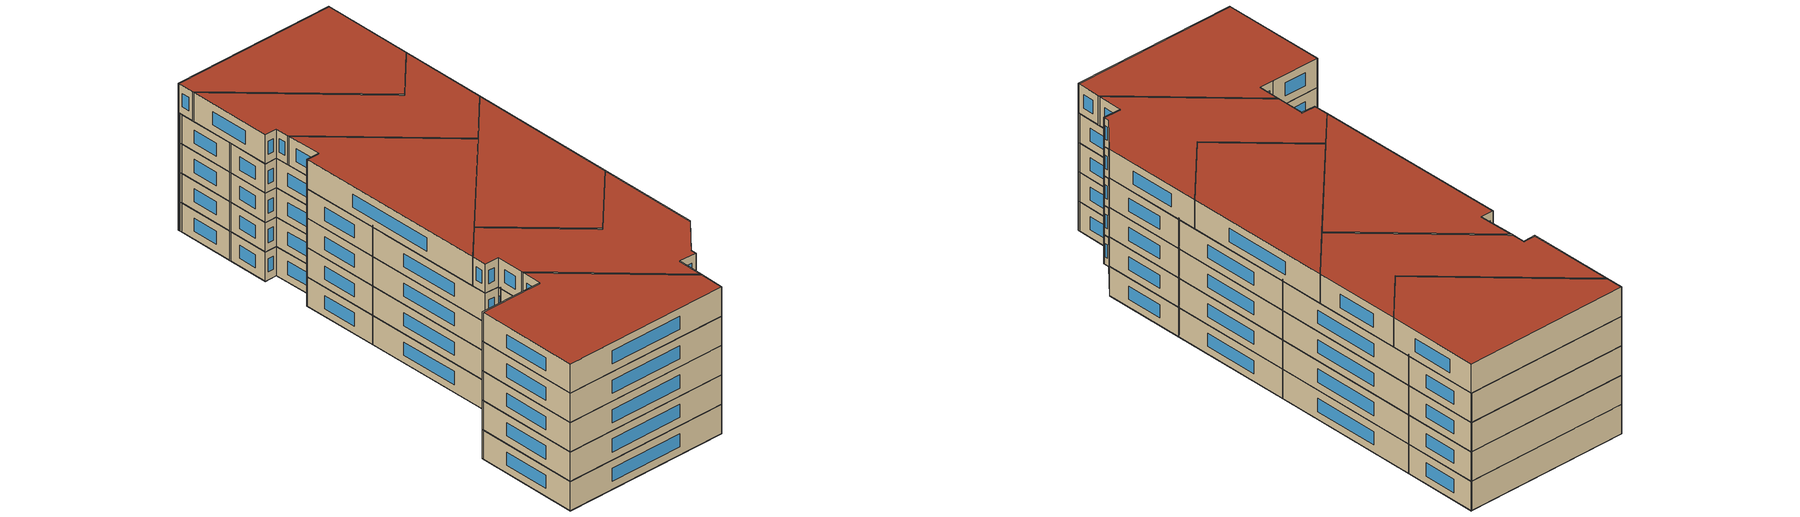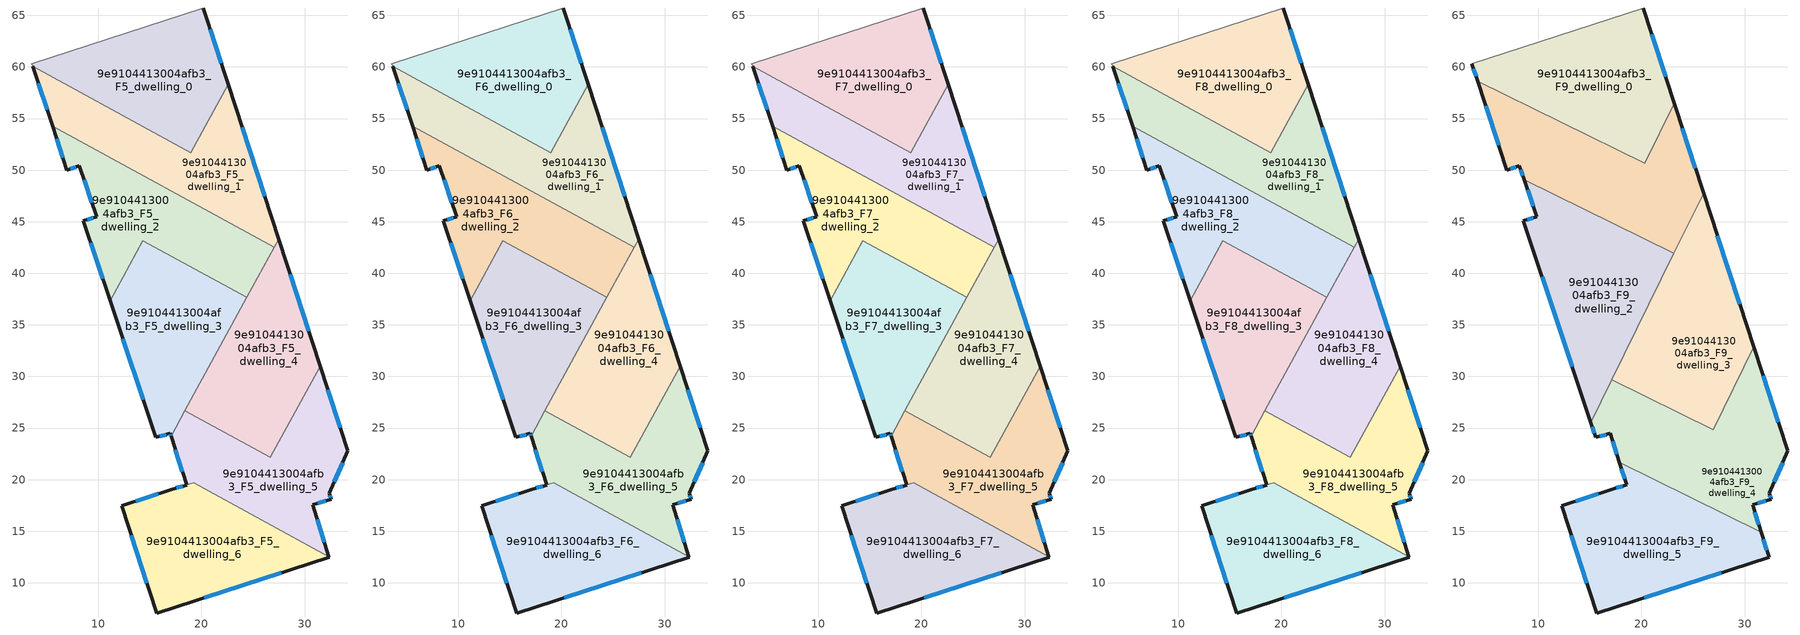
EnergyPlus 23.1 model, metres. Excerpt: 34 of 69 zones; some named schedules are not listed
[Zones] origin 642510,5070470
9e9104413004afb3_F5_dwelling_0
 floor to 9e9104413004afb3_F4_dwelling_0 (EU_floor_Construction): 18.99,51.69 22.6,58.3 20.18,65.72 20.12,65.7 3.57,60.32 3.65,60.05 z15
 wall outside (EU_wall_Construction): 20.18,65.72 22.6,58.3 z15:18
 wall adiabatic (EU_wall_Construction): 3.65,60.05 3.57,60.32 20.12,65.7 20.18,65.72 z15:18
 wall to 9e9104413004afb3_F5_dwelling_1 (EU_wall_Construction): 22.6,58.3 18.99,51.69 3.65,60.05 z15:18
 window (EU_Window_Construction): 20.85,63.66 21.93,60.35 z15.83:17.17
9e9104413004afb3_F5_dwelling_1
 floor to 9e9104413004afb3_F4_dwelling_1 (EU_floor_Construction): 27.05,42.53 27.48,43.32 22.6,58.3 18.99,51.69 3.65,60.05 5.57,54.24 z15
 wall outside (EU_wall_Construction): 22.6,58.3 27.48,43.32 / 5.57,54.24 3.65,60.05 z15:18
 wall to 9e9104413004afb3_F5_dwelling_2 (EU_wall_Construction): 27.05,42.53 5.57,54.24 z15:18
 wall to 9e9104413004afb3_F5_dwelling_4 (EU_wall_Construction): 27.48,43.32 27.05,42.53 z15:18
 window (EU_Window_Construction): 23.95,54.15 26.13,47.47 / 5.04,55.85 4.18,58.44 z15.83:17.17
9e9104413004afb3_F5_dwelling_2
 floor to 9e9104413004afb3_F4_dwelling_2 (EU_floor_Construction): 24.4,37.66 27.05,42.53 5.57,54.24 6.97,50.01 8.17,50.41 9.87,45.5 8.56,45.1 11.16,37.32 14.33,43.15 z15
 wall outside (EU_wall_Construction): 11.16,37.32 8.56,45.1 9.87,45.5 8.17,50.41 6.97,50.01 5.57,54.24 z15:18
 wall to 9e9104413004afb3_F5_dwelling_3 (EU_wall_Construction): 24.4,37.66 14.33,43.15 11.16,37.32 z15:18
 wall to 9e9104413004afb3_F5_dwelling_4 (EU_wall_Construction): 27.05,42.53 24.4,37.66 z15:18
 window (EU_Window_Construction): 10.44,39.47 9.28,42.95 / 8.93,45.21 9.51,45.39 / 9.4,46.86 8.64,49.05 / 7.83,50.3 7.3,50.12 / 6.58,51.18 5.96,53.07 z15.83:17.17
9e9104413004afb3_F5_dwelling_3
 floor to 9e9104413004afb3_F4_dwelling_3 (EU_floor_Construction): 17.06,24.19 24.4,37.66 14.33,43.15 11.16,37.32 15.56,24.09 16.96,24.49 z15
 wall outside (EU_wall_Construction): 17.06,24.19 16.96,24.49 15.56,24.09 11.16,37.32 z15:18
 wall to 9e9104413004afb3_F5_dwelling_5 (EU_wall_Construction): 18.41,26.66 17.06,24.19 z15:18
 wall to 9e9104413004afb3_F5_dwelling_4 (EU_wall_Construction): 24.4,37.66 18.41,26.66 z15:18
 window (EU_Window_Construction): 17.03,24.28 16.99,24.41 / 16.58,24.38 15.95,24.2 / 14.34,27.75 12.38,33.65 z15.83:17.17
9e9104413004afb3_F5_dwelling_4
 floor to 9e9104413004afb3_F4_dwelling_4 (EU_floor_Construction): 26.68,22.15 31.5,30.99 27.48,43.32 18.41,26.67 z15
 wall outside (EU_wall_Construction): 27.48,43.32 31.5,30.99 z15:18
 wall to 9e9104413004afb3_F5_dwelling_5 (EU_wall_Construction): 31.5,30.99 26.68,22.15 18.41,26.67 z15:18
 window (EU_Window_Construction): 28.59,39.9 30.39,34.4 z15.83:17.17
9e9104413004afb3_F5_dwelling_5
 floor to 9e9104413004afb3_F4_dwelling_5 (EU_floor_Construction): 32.35,12.54 30.77,17.58 32.57,18.08 32.38,18.68 34.18,22.78 31.5,30.99 26.68,22.15 18.41,26.67 17.06,24.19 18.56,19.48 19.25,19.68 z15
 wall outside (EU_wall_Construction): 31.5,30.99 34.18,22.78 32.38,18.68 32.57,18.08 30.77,17.58 32.35,12.54 / 18.56,19.48 17.06,24.19 z15:18
 wall to 9e9104413004afb3_F5_dwelling_6 (EU_wall_Construction): 32.35,12.54 19.26,19.68 / 19.25,19.68 18.56,19.48 z15:18
 window (EU_Window_Construction): 32.24,28.72 33.44,25.05 / 33.68,21.64 32.87,19.81 / 32.43,18.51 32.52,18.24 / 32.08,17.94 31.27,17.72 / 31.21,16.18 31.91,13.93 / 18.15,20.79 17.48,22.89 z15.83:17.17
9e9104413004afb3_F5_dwelling_6
 floor to 9e9104413004afb3_F4_dwelling_6 (EU_floor_Construction): 32.37,12.47 32.35,12.54 19.26,19.68 17.16,19.08 12.26,17.48 15.66,7.08 z15
 wall outside (EU_wall_Construction): 32.35,12.54 32.37,12.47 15.66,7.08 12.26,17.48 17.16,19.08 18.57,19.48 z15:18
 window (EU_Window_Construction): 27.74,10.98 20.29,8.57 / 14.72,9.96 13.2,14.6 / 13.62,17.93 15.81,18.64 / 17.55,19.19 18.18,19.37 z15.83:17.17
9e9104413004afb3_F6_dwelling_0
 floor to 9e9104413004afb3_F5_dwelling_0 (EU_floor_Construction): 18.99,51.69 22.6,58.3 20.18,65.72 20.12,65.7 3.57,60.32 3.65,60.05 z18
 wall outside (EU_wall_Construction): 20.18,65.72 22.6,58.3 z18:21
 wall adiabatic (EU_wall_Construction): 3.65,60.05 3.57,60.32 20.12,65.7 20.18,65.72 z18:21
 wall to 9e9104413004afb3_F6_dwelling_1 (EU_wall_Construction): 22.6,58.3 18.99,51.69 3.65,60.05 z18:21
 window (EU_Window_Construction): 20.85,63.66 21.93,60.35 z18.83:20.17
9e9104413004afb3_F6_dwelling_1
 floor to 9e9104413004afb3_F5_dwelling_1 (EU_floor_Construction): 27.05,42.53 27.48,43.32 22.6,58.3 18.99,51.69 3.65,60.05 5.57,54.24 z18
 wall outside (EU_wall_Construction): 22.6,58.3 27.48,43.32 / 5.57,54.24 3.65,60.05 z18:21
 wall to 9e9104413004afb3_F6_dwelling_2 (EU_wall_Construction): 27.05,42.53 5.57,54.24 z18:21
 wall to 9e9104413004afb3_F6_dwelling_4 (EU_wall_Construction): 27.48,43.32 27.05,42.53 z18:21
 window (EU_Window_Construction): 23.95,54.15 26.13,47.47 / 5.04,55.85 4.18,58.44 z18.83:20.17
9e9104413004afb3_F6_dwelling_2
 floor to 9e9104413004afb3_F5_dwelling_2 (EU_floor_Construction): 24.4,37.66 27.05,42.53 5.57,54.24 6.97,50.01 8.17,50.41 9.87,45.5 8.56,45.1 11.16,37.32 14.33,43.15 z18
 wall outside (EU_wall_Construction): 11.16,37.32 8.56,45.1 9.87,45.5 8.17,50.41 6.97,50.01 5.57,54.24 z18:21
 wall to 9e9104413004afb3_F6_dwelling_3 (EU_wall_Construction): 24.4,37.66 14.33,43.15 11.16,37.32 z18:21
 wall to 9e9104413004afb3_F6_dwelling_4 (EU_wall_Construction): 27.05,42.53 24.4,37.66 z18:21
 window (EU_Window_Construction): 10.44,39.47 9.28,42.95 / 8.93,45.21 9.51,45.39 / 9.4,46.86 8.64,49.05 / 7.83,50.3 7.3,50.12 / 6.58,51.18 5.96,53.07 z18.83:20.17
9e9104413004afb3_F6_dwelling_3
 floor to 9e9104413004afb3_F5_dwelling_3 (EU_floor_Construction): 17.06,24.19 24.4,37.66 14.33,43.15 11.16,37.32 15.56,24.09 16.96,24.49 z18
 wall outside (EU_wall_Construction): 17.06,24.19 16.96,24.49 15.56,24.09 11.16,37.32 z18:21
 wall to 9e9104413004afb3_F6_dwelling_5 (EU_wall_Construction): 18.41,26.66 17.06,24.19 z18:21
 wall to 9e9104413004afb3_F6_dwelling_4 (EU_wall_Construction): 24.4,37.66 18.41,26.66 z18:21
 window (EU_Window_Construction): 17.03,24.28 16.99,24.41 / 16.58,24.38 15.95,24.2 / 14.34,27.75 12.38,33.65 z18.83:20.17
9e9104413004afb3_F6_dwelling_4
 floor to 9e9104413004afb3_F5_dwelling_4 (EU_floor_Construction): 26.68,22.15 31.5,30.99 27.48,43.32 18.41,26.67 z18
 wall outside (EU_wall_Construction): 27.48,43.32 31.5,30.99 z18:21
 wall to 9e9104413004afb3_F6_dwelling_5 (EU_wall_Construction): 31.5,30.99 26.68,22.15 18.41,26.67 z18:21
 window (EU_Window_Construction): 28.59,39.9 30.39,34.4 z18.83:20.17
9e9104413004afb3_F6_dwelling_5
 floor to 9e9104413004afb3_F5_dwelling_5 (EU_floor_Construction): 32.35,12.54 30.77,17.58 32.57,18.08 32.38,18.68 34.18,22.78 31.5,30.99 26.68,22.15 18.41,26.67 17.06,24.19 18.56,19.48 19.25,19.68 z18
 wall outside (EU_wall_Construction): 31.5,30.99 34.18,22.78 32.38,18.68 32.57,18.08 30.77,17.58 32.35,12.54 / 18.56,19.48 17.06,24.19 z18:21
 wall to 9e9104413004afb3_F6_dwelling_6 (EU_wall_Construction): 32.35,12.54 19.26,19.68 / 19.25,19.68 18.56,19.48 z18:21
 window (EU_Window_Construction): 32.24,28.72 33.44,25.05 / 33.68,21.64 32.87,19.81 / 32.43,18.51 32.52,18.24 / 32.08,17.94 31.27,17.72 / 31.21,16.18 31.91,13.93 / 18.15,20.79 17.48,22.89 z18.83:20.17
9e9104413004afb3_F6_dwelling_6
 floor to 9e9104413004afb3_F5_dwelling_6 (EU_floor_Construction): 32.37,12.47 32.35,12.54 19.26,19.68 17.16,19.08 12.26,17.48 15.66,7.08 z18
 wall outside (EU_wall_Construction): 32.35,12.54 32.37,12.47 15.66,7.08 12.26,17.48 17.16,19.08 18.57,19.48 z18:21
 window (EU_Window_Construction): 27.74,10.98 20.29,8.57 / 14.72,9.96 13.2,14.6 / 13.62,17.93 15.81,18.64 / 17.55,19.19 18.18,19.37 z18.83:20.17
9e9104413004afb3_F7_dwelling_0
 floor to 9e9104413004afb3_F6_dwelling_0 (EU_floor_Construction): 18.99,51.69 22.6,58.3 20.18,65.72 20.12,65.7 3.57,60.32 3.65,60.05 z21
 wall outside (EU_wall_Construction): 20.18,65.72 22.6,58.3 z21:24
 wall adiabatic (EU_wall_Construction): 3.65,60.05 3.57,60.32 20.12,65.7 20.18,65.72 z21:24
 wall to 9e9104413004afb3_F7_dwelling_1 (EU_wall_Construction): 22.6,58.3 18.99,51.69 3.65,60.05 z21:24
 window (EU_Window_Construction): 20.85,63.66 21.93,60.35 z21.83:23.17
9e9104413004afb3_F7_dwelling_1
 floor to 9e9104413004afb3_F6_dwelling_1 (EU_floor_Construction): 27.05,42.53 27.48,43.32 22.6,58.3 18.99,51.69 3.65,60.05 5.57,54.24 z21
 wall outside (EU_wall_Construction): 22.6,58.3 27.48,43.32 / 5.57,54.24 3.65,60.05 z21:24
 wall to 9e9104413004afb3_F7_dwelling_2 (EU_wall_Construction): 27.05,42.53 5.57,54.24 z21:24
 wall to 9e9104413004afb3_F7_dwelling_4 (EU_wall_Construction): 27.48,43.32 27.05,42.53 z21:24
 window (EU_Window_Construction): 23.95,54.15 26.13,47.47 / 5.04,55.85 4.18,58.44 z21.83:23.17
9e9104413004afb3_F7_dwelling_2
 floor to 9e9104413004afb3_F6_dwelling_2 (EU_floor_Construction): 24.4,37.66 27.05,42.53 5.57,54.24 6.97,50.01 8.17,50.41 9.87,45.5 8.56,45.1 11.16,37.32 14.33,43.15 z21
 wall outside (EU_wall_Construction): 11.16,37.32 8.56,45.1 9.87,45.5 8.17,50.41 6.97,50.01 5.57,54.24 z21:24
 wall to 9e9104413004afb3_F7_dwelling_3 (EU_wall_Construction): 24.4,37.66 14.33,43.15 11.16,37.32 z21:24
 wall to 9e9104413004afb3_F7_dwelling_4 (EU_wall_Construction): 27.05,42.53 24.4,37.66 z21:24
 window (EU_Window_Construction): 10.44,39.47 9.28,42.95 / 8.93,45.21 9.51,45.39 / 9.4,46.86 8.64,49.05 / 7.83,50.3 7.3,50.12 / 6.58,51.18 5.96,53.07 z21.83:23.17
9e9104413004afb3_F7_dwelling_3
 floor to 9e9104413004afb3_F6_dwelling_3 (EU_floor_Construction): 17.06,24.19 24.4,37.66 14.33,43.15 11.16,37.32 15.56,24.09 16.96,24.49 z21
 wall outside (EU_wall_Construction): 17.06,24.19 16.96,24.49 15.56,24.09 11.16,37.32 z21:24
 wall to 9e9104413004afb3_F7_dwelling_5 (EU_wall_Construction): 18.41,26.66 17.06,24.19 z21:24
 wall to 9e9104413004afb3_F7_dwelling_4 (EU_wall_Construction): 24.4,37.66 18.41,26.66 z21:24
 window (EU_Window_Construction): 17.03,24.28 16.99,24.41 / 16.58,24.38 15.95,24.2 / 14.34,27.75 12.38,33.65 z21.83:23.17
9e9104413004afb3_F7_dwelling_4
 floor to 9e9104413004afb3_F6_dwelling_4 (EU_floor_Construction): 26.68,22.15 31.5,30.99 27.48,43.32 18.41,26.67 z21
 wall outside (EU_wall_Construction): 27.48,43.32 31.5,30.99 z21:24
 wall to 9e9104413004afb3_F7_dwelling_5 (EU_wall_Construction): 31.5,30.99 26.68,22.15 18.41,26.67 z21:24
 window (EU_Window_Construction): 28.59,39.9 30.39,34.4 z21.83:23.17
9e9104413004afb3_F7_dwelling_5
 floor to 9e9104413004afb3_F6_dwelling_5 (EU_floor_Construction): 32.35,12.54 30.77,17.58 32.57,18.08 32.38,18.68 34.18,22.78 31.5,30.99 26.68,22.15 18.41,26.67 17.06,24.19 18.56,19.48 19.25,19.68 z21
 wall outside (EU_wall_Construction): 31.5,30.99 34.18,22.78 32.38,18.68 32.57,18.08 30.77,17.58 32.35,12.54 / 18.56,19.48 17.06,24.19 z21:24
 wall to 9e9104413004afb3_F7_dwelling_6 (EU_wall_Construction): 32.35,12.54 19.26,19.68 / 19.25,19.68 18.56,19.48 z21:24
 window (EU_Window_Construction): 32.24,28.72 33.44,25.05 / 33.68,21.64 32.87,19.81 / 32.43,18.51 32.52,18.24 / 32.08,17.94 31.27,17.72 / 31.21,16.18 31.91,13.93 / 18.15,20.79 17.48,22.89 z21.83:23.17
9e9104413004afb3_F7_dwelling_6
 floor to 9e9104413004afb3_F6_dwelling_6 (EU_floor_Construction): 32.37,12.47 32.35,12.54 19.26,19.68 17.16,19.08 12.26,17.48 15.66,7.08 z21
 wall outside (EU_wall_Construction): 32.35,12.54 32.37,12.47 15.66,7.08 12.26,17.48 17.16,19.08 18.57,19.48 z21:24
 window (EU_Window_Construction): 27.74,10.98 20.29,8.57 / 14.72,9.96 13.2,14.6 / 13.62,17.93 15.81,18.64 / 17.55,19.19 18.18,19.37 z21.83:23.17
9e9104413004afb3_F8_dwelling_0
 floor to 9e9104413004afb3_F7_dwelling_0 (EU_floor_Construction): 18.99,51.69 22.6,58.3 20.18,65.72 20.12,65.7 3.57,60.32 3.65,60.05 z24
 wall outside (EU_wall_Construction): 20.18,65.72 22.6,58.3 z24:27
 wall adiabatic (EU_wall_Construction): 3.65,60.05 3.57,60.32 20.12,65.7 20.18,65.72 z24:27
 wall to 9e9104413004afb3_F8_dwelling_1 (EU_wall_Construction): 22.6,58.3 18.99,51.69 3.65,60.05 z24:27
 window (EU_Window_Construction): 20.85,63.66 21.93,60.35 z24.83:26.17
9e9104413004afb3_F8_dwelling_1
 floor to 9e9104413004afb3_F7_dwelling_1 (EU_floor_Construction): 27.05,42.53 27.48,43.32 22.6,58.3 18.99,51.69 3.65,60.05 5.57,54.24 z24
 wall outside (EU_wall_Construction): 22.6,58.3 27.48,43.32 / 5.57,54.24 3.65,60.05 z24:27
 wall to 9e9104413004afb3_F8_dwelling_2 (EU_wall_Construction): 27.05,42.53 5.57,54.24 z24:27
 wall to 9e9104413004afb3_F8_dwelling_4 (EU_wall_Construction): 27.48,43.32 27.05,42.53 z24:27
 window (EU_Window_Construction): 23.95,54.15 26.13,47.47 / 5.04,55.85 4.18,58.44 z24.83:26.17
9e9104413004afb3_F8_dwelling_2
 floor to 9e9104413004afb3_F7_dwelling_2 (EU_floor_Construction): 24.4,37.66 27.05,42.53 5.57,54.24 6.97,50.01 8.17,50.41 9.87,45.5 8.56,45.1 11.16,37.32 14.33,43.15 z24
 wall outside (EU_wall_Construction): 11.16,37.32 8.56,45.1 9.87,45.5 8.17,50.41 6.97,50.01 5.57,54.24 z24:27
 wall to 9e9104413004afb3_F8_dwelling_3 (EU_wall_Construction): 24.4,37.66 14.33,43.15 11.16,37.32 z24:27
 wall to 9e9104413004afb3_F8_dwelling_4 (EU_wall_Construction): 27.05,42.53 24.4,37.66 z24:27
 window (EU_Window_Construction): 10.44,39.47 9.28,42.95 / 8.93,45.21 9.51,45.39 / 9.4,46.86 8.64,49.05 / 7.83,50.3 7.3,50.12 / 6.58,51.18 5.96,53.07 z24.83:26.17
9e9104413004afb3_F8_dwelling_3
 floor to 9e9104413004afb3_F7_dwelling_3 (EU_floor_Construction): 17.06,24.19 24.4,37.66 14.33,43.15 11.16,37.32 15.56,24.09 16.96,24.49 z24
 wall outside (EU_wall_Construction): 17.06,24.19 16.96,24.49 15.56,24.09 11.16,37.32 z24:27
 wall to 9e9104413004afb3_F8_dwelling_5 (EU_wall_Construction): 18.41,26.66 17.06,24.19 z24:27
 wall to 9e9104413004afb3_F8_dwelling_4 (EU_wall_Construction): 24.4,37.66 18.41,26.66 z24:27
 window (EU_Window_Construction): 17.03,24.28 16.99,24.41 / 16.58,24.38 15.95,24.2 / 14.34,27.75 12.38,33.65 z24.83:26.17
 ceiling adiabatic (EU_roof_Construction): 24.4,37.66 19.43,28.55 17.13,29.68 21.76,39.1 z27
9e9104413004afb3_F8_dwelling_4
 floor to 9e9104413004afb3_F7_dwelling_4 (EU_floor_Construction): 26.68,22.15 31.5,30.99 27.48,43.32 18.41,26.67 z24
 wall outside (EU_wall_Construction): 27.48,43.32 31.5,30.99 z24:27
 wall to 9e9104413004afb3_F8_dwelling_5 (EU_wall_Construction): 31.5,30.99 26.68,22.15 18.41,26.67 z24:27
 window (EU_Window_Construction): 28.59,39.9 30.39,34.4 z24.83:26.17
9e9104413004afb3_F8_dwelling_5
 floor to 9e9104413004afb3_F7_dwelling_5 (EU_floor_Construction): 32.35,12.54 30.77,17.58 32.57,18.08 32.38,18.68 34.18,22.78 31.5,30.99 26.68,22.15 18.41,26.67 17.06,24.19 18.56,19.48 19.25,19.68 z24
 wall outside (EU_wall_Construction): 31.5,30.99 34.18,22.78 32.38,18.68 32.57,18.08 30.77,17.58 32.35,12.54 / 18.56,19.48 17.06,24.19 z24:27
 wall to 9e9104413004afb3_F8_dwelling_6 (EU_wall_Construction): 32.35,12.54 19.26,19.68 / 19.25,19.68 18.56,19.48 z24:27
 window (EU_Window_Construction): 32.24,28.72 33.44,25.05 / 33.68,21.64 32.87,19.81 / 32.43,18.51 32.52,18.24 / 32.08,17.94 31.27,17.72 / 31.21,16.18 31.91,13.93 / 18.15,20.79 17.48,22.89 z24.83:26.17
9e9104413004afb3_F8_dwelling_6
 floor to 9e9104413004afb3_F7_dwelling_6 (EU_floor_Construction): 32.37,12.47 32.35,12.54 19.26,19.68 17.16,19.08 12.26,17.48 15.66,7.08 z24
 wall outside (EU_wall_Construction): 32.35,12.54 32.37,12.47 15.66,7.08 12.26,17.48 17.16,19.08 18.57,19.48 z24:27
 window (EU_Window_Construction): 27.74,10.98 20.29,8.57 / 14.72,9.96 13.2,14.6 / 13.62,17.93 15.81,18.64 / 17.55,19.19 18.18,19.37 z24.83:26.17
9e9104413004afb3_F9_dwelling_0
 floor to 9e9104413004afb3_F8_dwelling_0 (EU_floor_Construction): 18.99,51.69 22.6,58.3 20.18,65.72 20.12,65.7 3.57,60.32 3.65,60.05 z27
 floor to 9e9104413004afb3_F8_dwelling_1 (EU_floor_Construction): 20.31,50.65 23.19,56.5 22.6,58.3 18.99,51.69 3.65,60.05 4.13,58.61 z27
 wall outside (EU_wall_Construction): 4.13,58.61 3.57,60.32 / 20.18,65.72 23.19,56.5 z27:30
 wall adiabatic (EU_wall_Construction): 3.57,60.32 20.18,65.72 z27:30
 wall to 9e9104413004afb3_F9_dwelling_1 (EU_wall_Construction): 23.19,56.5 20.31,50.65 4.13,58.61 z27:30
 window (EU_Window_Construction): 3.97,59.08 3.72,59.84 / 21.01,63.16 22.35,59.05 z27.83:29.17
 roof outside (EU_roof_Construction): 20.18,65.72 23.19,56.5 20.31,50.65 4.13,58.61 3.57,60.32 z30
9e9104413004afb3_F9_dwelling_1
 floor to 9e9104413004afb3_F8_dwelling_1 (EU_floor_Construction): 24.21,44.08 26.03,47.77 23.19,56.5 20.31,50.65 4.13,58.61 5.57,54.24 z27
 floor to 9e9104413004afb3_F8_dwelling_2 (EU_floor_Construction): 23.16,41.93 24.21,44.08 5.57,54.24 6.97,50.01 8.17,50.41 8.63,49.08 z27
 wall outside (EU_wall_Construction): 23.19,56.5 26.03,47.77 / 8.63,49.08 8.17,50.41 6.97,50.01 4.13,58.61 z27:30
 wall to 9e9104413004afb3_F9_dwelling_2 (EU_wall_Construction): 23.16,41.93 8.63,49.08 z27:30
 wall to 9e9104413004afb3_F9_dwelling_3 (EU_wall_Construction): 26.03,47.77 23.16,41.93 z27:30
 window (EU_Window_Construction): 6.18,52.39 4.91,56.23 / 23.97,54.08 25.24,50.18 / 8.5,49.45 8.29,50.04 / 7.83,50.3 7.3,50.12 z27.83:29.17
 roof outside (EU_roof_Construction): 23.19,56.5 26.03,47.77 23.16,41.93 8.63,49.08 8.17,50.41 6.97,50.01 4.13,58.61 20.31,50.65 z30
9e9104413004afb3_F9_dwelling_2
 floor to 9e9104413004afb3_F8_dwelling_2 (EU_floor_Construction): 21.76,39.1 23.16,41.93 8.63,49.08 9.87,45.5 8.56,45.1 11.16,37.32 14.33,43.15 z27
 floor to 9e9104413004afb3_F8_dwelling_3 (EU_floor_Construction): 15.09,25.52 21.76,39.1 14.33,43.15 11.16,37.32 z27
 wall outside (EU_wall_Construction): 15.09,25.52 8.56,45.1 9.87,45.5 8.63,49.08 z27:30
 wall to 9e9104413004afb3_F9_dwelling_4 (EU_wall_Construction): 17.13,29.68 15.09,25.52 z27:30
 wall to 9e9104413004afb3_F9_dwelling_3 (EU_wall_Construction): 23.16,41.93 17.13,29.68 z27:30
 window (EU_Window_Construction): 9.52,46.49 8.97,48.09 / 13.28,30.94 10.37,39.68 / 8.93,45.21 9.51,45.39 z27.83:29.17
 roof outside (EU_roof_Construction): 23.16,41.93 15.09,25.52 8.56,45.1 9.87,45.5 8.63,49.08 z30
9e9104413004afb3_F9_dwelling_3
 floor to 9e9104413004afb3_F8_dwelling_4 (EU_floor_Construction): 26.94,24.85 30.89,32.87 27.48,43.32 19.43,28.55 z27
 floor to 9e9104413004afb3_F8_dwelling_1 (EU_floor_Construction): 27.05,42.53 27.48,43.32 26.03,47.77 24.21,44.08 z27
 floor to 9e9104413004afb3_F8_dwelling_2 (EU_floor_Construction): 24.4,37.66 27.05,42.53 24.21,44.08 21.76,39.1 z27
 floor adiabatic (EU_floor_Construction): 19.43,28.55 24.4,37.66 21.76,39.1 17.13,29.68 z27
 wall outside (EU_wall_Construction): 26.03,47.77 30.89,32.87 z27:30
 wall to 9e9104413004afb3_F9_dwelling_4 (EU_wall_Construction): 30.89,32.87 26.94,24.85 17.13,29.68 z27:30
 window (EU_Window_Construction): 27.37,43.64 29.54,37 z27.83:29.17
 roof outside (EU_roof_Construction): 26.03,47.77 30.89,32.87 26.94,24.85 17.13,29.68 z30
9e9104413004afb3_F9_dwelling_4
 floor to 9e9104413004afb3_F8_dwelling_4 (EU_floor_Construction): 26.68,22.15 31.5,30.99 30.89,32.87 26.94,24.85 19.43,28.55 18.41,26.67 z27
 floor to 9e9104413004afb3_F8_dwelling_5 (EU_floor_Construction): 31.61,14.91 30.77,17.58 32.57,18.08 32.38,18.68 34.18,22.78 31.5,30.99 26.68,22.15 18.41,26.67 17.06,24.19 17.86,21.67 z27
 floor to 9e9104413004afb3_F8_dwelling_3 (EU_floor_Construction): 17.06,24.19 19.43,28.55 17.13,29.68 15.09,25.52 15.56,24.09 16.96,24.49 z27
 wall outside (EU_wall_Construction): 30.89,32.87 34.18,22.78 32.38,18.68 32.57,18.08 30.77,17.58 31.61,14.91 / 17.86,21.67 16.96,24.49 15.56,24.09 15.09,25.52 z27:30
 wall to 9e9104413004afb3_F9_dwelling_5 (EU_wall_Construction): 31.61,14.91 17.86,21.67 z27:30
 window (EU_Window_Construction): 15.43,24.48 15.22,25.12 / 31.8,30.08 33.27,25.57 / 33.68,21.64 32.87,19.81 / 32.43,18.51 32.52,18.24 / 32.08,17.94 31.27,17.72 / 31,16.84 31.38,15.65 / 17.62,22.45 17.21,23.71 / 16.58,24.38 15.95,24.2 z27.83:29.17
 roof outside (EU_roof_Construction): 30.89,32.87 34.18,22.78 32.38,18.68 32.57,18.08 30.77,17.58 31.61,14.91 17.86,21.67 16.96,24.49 15.56,24.09 15.09,25.52 17.13,29.68 26.94,24.85 z30
9e9104413004afb3_F9_dwelling_5
 floor to 9e9104413004afb3_F8_dwelling_5 (EU_floor_Construction): 32.35,12.54 31.61,14.91 17.86,21.67 18.56,19.48 19.25,19.68 z27
 floor to 9e9104413004afb3_F8_dwelling_6 (EU_floor_Construction): 32.37,12.47 32.35,12.54 19.26,19.68 17.16,19.08 12.26,17.48 15.66,7.08 z27
 wall outside (EU_wall_Construction): 31.61,14.91 32.37,12.47 15.66,7.08 12.26,17.48 17.16,19.08 18.56,19.48 17.86,21.67 z27:30
 window (EU_Window_Construction): 18.37,20.09 18.06,21.07 / 31.82,14.24 32.16,13.15 / 27.74,10.98 20.29,8.57 / 14.72,9.96 13.2,14.6 / 13.62,17.93 15.81,18.64 / 17.55,19.19 18.18,19.37 z27.83:29.17
 roof outside (EU_roof_Construction): 31.61,14.91 32.37,12.47 15.66,7.08 12.26,17.48 17.16,19.08 18.56,19.48 17.86,21.67 z30
[Building]
EU S2 Campaign: North Axis=0; Terrain=City; Solar Distribution=FullExterior
[Site:Location]
Lyon-Bron: Latitude=45.75; Longitude=5; Time Zone=1; Elevation=198
[SizingPeriod:WeatherFileDays]
AnnualSizingPeriod: Begin Month=1; Begin Day of Month=1; End Month=12; End Day of Month=31; Day of Week for Start Day=Monday; Use Weather File Daylight Saving Period=No; Use Weather File Rain and Snow Indicators=No
[MATERIAL]
EU_InternalMass_Material: Roughness=MediumRough; Thickness=0.1; Conductivity=1; Density=1800; Specific Heat=900; Thermal Absorptance=0.9; Solar Absorptance=0.7; Visible Absorptance=0.7
[MATERIAL:NOMASS] Roughness=MediumRough; Thermal Absorptance=0.9; Solar Absorptance=0.7; Visible Absorptance=0.7
Name | Thermal Resistance
EU_wall_NoMass | 1.97775
EU_roof_NoMass | 1.81626
EU_floor_NoMass | 1.84812
[WINDOWMATERIAL:SIMPLEGLAZINGSYSTEM]
EU_Window_SimpleGlazing: UFactor=3.27502; Solar Heat Gain Coefficient=0.76; Visible Transmittance=0.76
[CONSTRUCTION]
EU_wall_Construction: EU_wall_NoMass
EU_roof_Construction: EU_roof_NoMass
EU_floor_Construction: EU_floor_NoMass
EU_InternalMass_Construction: EU_InternalMass_Material
EU_Window_Construction: EU_Window_SimpleGlazing
[ZONE] Type=1; Multiplier=1; Ceiling Height=autocalculate; Floor Area=autocalculate; Part of Total Floor Area=Yes
Name | Volume
9e9104413004afb3_F5_dwelling_0; 9e9104413004afb3_F6_dwelling_0; 9e9104413004afb3_F7_dwelling_0; 9e9104413004afb3_F8_dwelling_0 | 408.962
9e9104413004afb3_F9_dwelling_0 | 477.182
9e9104413004afb3_F5_dwelling_1; 9e9104413004afb3_F6_dwelling_1; 9e9104413004afb3_F7_dwelling_1; 9e9104413004afb3_F8_dwelling_1 | 408.304
9e9104413004afb3_F9_dwelling_1 | 477.19
9e9104413004afb3_F5_dwelling_2; 9e9104413004afb3_F6_dwelling_2; 9e9104413004afb3_F7_dwelling_2; 9e9104413004afb3_F8_dwelling_2 | 408.252
9e9104413004afb3_F9_dwelling_2 | 477.181
9e9104413004afb3_F5_dwelling_3; 9e9104413004afb3_F6_dwelling_3; 9e9104413004afb3_F7_dwelling_3; 9e9104413004afb3_F8_dwelling_3 | 407.533
9e9104413004afb3_F9_dwelling_3 | 477.166
9e9104413004afb3_F5_dwelling_4; 9e9104413004afb3_F6_dwelling_4; 9e9104413004afb3_F7_dwelling_4; 9e9104413004afb3_F8_dwelling_4 | 410.529
9e9104413004afb3_F9_dwelling_4 | 477.212
9e9104413004afb3_F5_dwelling_5; 9e9104413004afb3_F6_dwelling_5; 9e9104413004afb3_F7_dwelling_5; 9e9104413004afb3_F8_dwelling_5 | 410.545
9e9104413004afb3_F9_dwelling_5 | 477.154
9e9104413004afb3_F5_dwelling_6; 9e9104413004afb3_F6_dwelling_6; 9e9104413004afb3_F7_dwelling_6; 9e9104413004afb3_F8_dwelling_6 | 408.984
[INTERNALMASS] Construction=EU_InternalMass_Construction
Name | Zone or ZoneList | Surface Area
9e9104413004afb3_F5_dwelling_0_EU_InternalMass | 9e9104413004afb3_F5_dwelling_0 | 136.321
9e9104413004afb3_F5_dwelling_1_EU_InternalMass | 9e9104413004afb3_F5_dwelling_1 | 136.099
9e9104413004afb3_F5_dwelling_2_EU_InternalMass | 9e9104413004afb3_F5_dwelling_2 | 136.084
9e9104413004afb3_F5_dwelling_3_EU_InternalMass | 9e9104413004afb3_F5_dwelling_3 | 135.846
9e9104413004afb3_F5_dwelling_4_EU_InternalMass | 9e9104413004afb3_F5_dwelling_4 | 136.841
9e9104413004afb3_F5_dwelling_5_EU_InternalMass | 9e9104413004afb3_F5_dwelling_5 | 136.847
9e9104413004afb3_F5_dwelling_6_EU_InternalMass | 9e9104413004afb3_F5_dwelling_6 | 136.331
9e9104413004afb3_F6_dwelling_0_EU_InternalMass | 9e9104413004afb3_F6_dwelling_0 | 136.321
9e9104413004afb3_F6_dwelling_1_EU_InternalMass | 9e9104413004afb3_F6_dwelling_1 | 136.099
9e9104413004afb3_F6_dwelling_2_EU_InternalMass | 9e9104413004afb3_F6_dwelling_2 | 136.084
9e9104413004afb3_F6_dwelling_3_EU_InternalMass | 9e9104413004afb3_F6_dwelling_3 | 135.846
9e9104413004afb3_F6_dwelling_4_EU_InternalMass | 9e9104413004afb3_F6_dwelling_4 | 136.841
9e9104413004afb3_F6_dwelling_5_EU_InternalMass | 9e9104413004afb3_F6_dwelling_5 | 136.847
9e9104413004afb3_F6_dwelling_6_EU_InternalMass | 9e9104413004afb3_F6_dwelling_6 | 136.331
9e9104413004afb3_F7_dwelling_0_EU_InternalMass | 9e9104413004afb3_F7_dwelling_0 | 136.321
9e9104413004afb3_F7_dwelling_1_EU_InternalMass | 9e9104413004afb3_F7_dwelling_1 | 136.099
9e9104413004afb3_F7_dwelling_2_EU_InternalMass | 9e9104413004afb3_F7_dwelling_2 | 136.084
9e9104413004afb3_F7_dwelling_3_EU_InternalMass | 9e9104413004afb3_F7_dwelling_3 | 135.846
9e9104413004afb3_F7_dwelling_4_EU_InternalMass | 9e9104413004afb3_F7_dwelling_4 | 136.841
9e9104413004afb3_F7_dwelling_5_EU_InternalMass | 9e9104413004afb3_F7_dwelling_5 | 136.847
9e9104413004afb3_F7_dwelling_6_EU_InternalMass | 9e9104413004afb3_F7_dwelling_6 | 136.331
9e9104413004afb3_F8_dwelling_0_EU_InternalMass | 9e9104413004afb3_F8_dwelling_0 | 136.321
9e9104413004afb3_F8_dwelling_1_EU_InternalMass | 9e9104413004afb3_F8_dwelling_1 | 136.099
9e9104413004afb3_F8_dwelling_2_EU_InternalMass | 9e9104413004afb3_F8_dwelling_2 | 136.084
9e9104413004afb3_F8_dwelling_3_EU_InternalMass | 9e9104413004afb3_F8_dwelling_3 | 135.846
9e9104413004afb3_F8_dwelling_4_EU_InternalMass | 9e9104413004afb3_F8_dwelling_4 | 136.841
9e9104413004afb3_F8_dwelling_5_EU_InternalMass | 9e9104413004afb3_F8_dwelling_5 | 136.847
9e9104413004afb3_F8_dwelling_6_EU_InternalMass | 9e9104413004afb3_F8_dwelling_6 | 136.331
9e9104413004afb3_F9_dwelling_0_EU_InternalMass | 9e9104413004afb3_F9_dwelling_0 | 159.059
9e9104413004afb3_F9_dwelling_1_EU_InternalMass | 9e9104413004afb3_F9_dwelling_1 | 159.063
9e9104413004afb3_F9_dwelling_2_EU_InternalMass | 9e9104413004afb3_F9_dwelling_2 | 159.057
9e9104413004afb3_F9_dwelling_3_EU_InternalMass | 9e9104413004afb3_F9_dwelling_3 | 159.055
9e9104413004afb3_F9_dwelling_4_EU_InternalMass | 9e9104413004afb3_F9_dwelling_4 | 159.07
9e9104413004afb3_F9_dwelling_5_EU_InternalMass | 9e9104413004afb3_F9_dwelling_5 | 159.051
[OTHEREQUIPMENT] Fuel Type=Electricity; Design Level Calculation Method=Watts/Area; Power per Zone Floor Area=1; Fraction Latent=0; Fraction Radiant=0; Fraction Lost=0; Carbon Dioxide Generation Rate=0; EndUse Subcategory=EU_Step8_InternalGains
Name | Zone or ZoneList or Space or SpaceList | Schedule
EU_Step8_InternalGain_9e9104413004afb3_F5_dwelling_0_f000 | 9e9104413004afb3_F5_dwelling_0 | EU_Step8_GainSchedule_9e9104413004afb3_F5_dwelling_0_f000
EU_Step8_InternalGain_9e9104413004afb3_F5_dwelling_1_f000 | 9e9104413004afb3_F5_dwelling_1 | EU_Step8_GainSchedule_9e9104413004afb3_F5_dwelling_1_f000
EU_Step8_InternalGain_9e9104413004afb3_F5_dwelling_2_f000 | 9e9104413004afb3_F5_dwelling_2 | EU_Step8_GainSchedule_9e9104413004afb3_F5_dwelling_2_f000
EU_Step8_InternalGain_9e9104413004afb3_F5_dwelling_3_f000 | 9e9104413004afb3_F5_dwelling_3 | EU_Step8_GainSchedule_9e9104413004afb3_F5_dwelling_3_f000
EU_Step8_InternalGain_9e9104413004afb3_F5_dwelling_4_f000 | 9e9104413004afb3_F5_dwelling_4 | EU_Step8_GainSchedule_9e9104413004afb3_F5_dwelling_4_f000
EU_Step8_InternalGain_9e9104413004afb3_F5_dwelling_5_f000 | 9e9104413004afb3_F5_dwelling_5 | EU_Step8_GainSchedule_9e9104413004afb3_F5_dwelling_5_f000
EU_Step8_InternalGain_9e9104413004afb3_F5_dwelling_6_f000 | 9e9104413004afb3_F5_dwelling_6 | EU_Step8_GainSchedule_9e9104413004afb3_F5_dwelling_6_f000
EU_Step8_InternalGain_9e9104413004afb3_F6_dwelling_0_f000 | 9e9104413004afb3_F6_dwelling_0 | EU_Step8_GainSchedule_9e9104413004afb3_F6_dwelling_0_f000
EU_Step8_InternalGain_9e9104413004afb3_F6_dwelling_1_f000 | 9e9104413004afb3_F6_dwelling_1 | EU_Step8_GainSchedule_9e9104413004afb3_F6_dwelling_1_f000
EU_Step8_InternalGain_9e9104413004afb3_F6_dwelling_2_f000 | 9e9104413004afb3_F6_dwelling_2 | EU_Step8_GainSchedule_9e9104413004afb3_F6_dwelling_2_f000
EU_Step8_InternalGain_9e9104413004afb3_F6_dwelling_3_f000 | 9e9104413004afb3_F6_dwelling_3 | EU_Step8_GainSchedule_9e9104413004afb3_F6_dwelling_3_f000
EU_Step8_InternalGain_9e9104413004afb3_F6_dwelling_4_f000 | 9e9104413004afb3_F6_dwelling_4 | EU_Step8_GainSchedule_9e9104413004afb3_F6_dwelling_4_f000
EU_Step8_InternalGain_9e9104413004afb3_F6_dwelling_5_f000 | 9e9104413004afb3_F6_dwelling_5 | EU_Step8_GainSchedule_9e9104413004afb3_F6_dwelling_5_f000
EU_Step8_InternalGain_9e9104413004afb3_F6_dwelling_6_f000 | 9e9104413004afb3_F6_dwelling_6 | EU_Step8_GainSchedule_9e9104413004afb3_F6_dwelling_6_f000
EU_Step8_InternalGain_9e9104413004afb3_F7_dwelling_0_f000 | 9e9104413004afb3_F7_dwelling_0 | EU_Step8_GainSchedule_9e9104413004afb3_F7_dwelling_0_f000
EU_Step8_InternalGain_9e9104413004afb3_F7_dwelling_1_f000 | 9e9104413004afb3_F7_dwelling_1 | EU_Step8_GainSchedule_9e9104413004afb3_F7_dwelling_1_f000
EU_Step8_InternalGain_9e9104413004afb3_F7_dwelling_2_f000 | 9e9104413004afb3_F7_dwelling_2 | EU_Step8_GainSchedule_9e9104413004afb3_F7_dwelling_2_f000
EU_Step8_InternalGain_9e9104413004afb3_F7_dwelling_3_f000 | 9e9104413004afb3_F7_dwelling_3 | EU_Step8_GainSchedule_9e9104413004afb3_F7_dwelling_3_f000
EU_Step8_InternalGain_9e9104413004afb3_F7_dwelling_4_f000 | 9e9104413004afb3_F7_dwelling_4 | EU_Step8_GainSchedule_9e9104413004afb3_F7_dwelling_4_f000
EU_Step8_InternalGain_9e9104413004afb3_F7_dwelling_5_f000 | 9e9104413004afb3_F7_dwelling_5 | EU_Step8_GainSchedule_9e9104413004afb3_F7_dwelling_5_f000
EU_Step8_InternalGain_9e9104413004afb3_F7_dwelling_6_f000 | 9e9104413004afb3_F7_dwelling_6 | EU_Step8_GainSchedule_9e9104413004afb3_F7_dwelling_6_f000
EU_Step8_InternalGain_9e9104413004afb3_F8_dwelling_0_f000 | 9e9104413004afb3_F8_dwelling_0 | EU_Step8_GainSchedule_9e9104413004afb3_F8_dwelling_0_f000
EU_Step8_InternalGain_9e9104413004afb3_F8_dwelling_1_f000 | 9e9104413004afb3_F8_dwelling_1 | EU_Step8_GainSchedule_9e9104413004afb3_F8_dwelling_1_f000
EU_Step8_InternalGain_9e9104413004afb3_F8_dwelling_2_f000 | 9e9104413004afb3_F8_dwelling_2 | EU_Step8_GainSchedule_9e9104413004afb3_F8_dwelling_2_f000
EU_Step8_InternalGain_9e9104413004afb3_F8_dwelling_3_f000 | 9e9104413004afb3_F8_dwelling_3 | EU_Step8_GainSchedule_9e9104413004afb3_F8_dwelling_3_f000
EU_Step8_InternalGain_9e9104413004afb3_F8_dwelling_4_f000 | 9e9104413004afb3_F8_dwelling_4 | EU_Step8_GainSchedule_9e9104413004afb3_F8_dwelling_4_f000
EU_Step8_InternalGain_9e9104413004afb3_F8_dwelling_5_f000 | 9e9104413004afb3_F8_dwelling_5 | EU_Step8_GainSchedule_9e9104413004afb3_F8_dwelling_5_f000
EU_Step8_InternalGain_9e9104413004afb3_F8_dwelling_6_f000 | 9e9104413004afb3_F8_dwelling_6 | EU_Step8_GainSchedule_9e9104413004afb3_F8_dwelling_6_f000
EU_Step8_InternalGain_9e9104413004afb3_F9_dwelling_0_f000 | 9e9104413004afb3_F9_dwelling_0 | EU_Step8_GainSchedule_9e9104413004afb3_F9_dwelling_0_f000
EU_Step8_InternalGain_9e9104413004afb3_F9_dwelling_1_f000 | 9e9104413004afb3_F9_dwelling_1 | EU_Step8_GainSchedule_9e9104413004afb3_F9_dwelling_1_f000
EU_Step8_InternalGain_9e9104413004afb3_F9_dwelling_2_f000 | 9e9104413004afb3_F9_dwelling_2 | EU_Step8_GainSchedule_9e9104413004afb3_F9_dwelling_2_f000
EU_Step8_InternalGain_9e9104413004afb3_F9_dwelling_3_f000 | 9e9104413004afb3_F9_dwelling_3 | EU_Step8_GainSchedule_9e9104413004afb3_F9_dwelling_3_f000
EU_Step8_InternalGain_9e9104413004afb3_F9_dwelling_4_f000 | 9e9104413004afb3_F9_dwelling_4 | EU_Step8_GainSchedule_9e9104413004afb3_F9_dwelling_4_f000
EU_Step8_InternalGain_9e9104413004afb3_F9_dwelling_5_f000 | 9e9104413004afb3_F9_dwelling_5 | EU_Step8_GainSchedule_9e9104413004afb3_F9_dwelling_5_f000
[ZONEVENTILATION:DESIGNFLOWRATE] Schedule=EU_AlwaysOn; Design Flow Rate Calculation Method=AirChanges/Hour; Air Changes per Hour=0.759424; Ventilation Type=Natural; Fan Pressure Rise=0; Fan Total Efficiency=1; Constant Term Coefficient=1; Temperature Term Coefficient=0; Velocity Term Coefficient=0; Velocity Squared Term Coefficient=0; Minimum Indoor Temperature=-100; Maximum Indoor Temperature=100; Delta Temperature=-100; Minimum Outdoor Temperature=-100; Maximum Outdoor Temperature=100; Maximum Wind Speed=40
Name | Zone or ZoneList or Space or SpaceList
EU_ConstantAir_9e9104413004afb3_F5_dwelling_0 | 9e9104413004afb3_F5_dwelling_0
EU_ConstantAir_9e9104413004afb3_F5_dwelling_1 | 9e9104413004afb3_F5_dwelling_1
EU_ConstantAir_9e9104413004afb3_F5_dwelling_2 | 9e9104413004afb3_F5_dwelling_2
EU_ConstantAir_9e9104413004afb3_F5_dwelling_3 | 9e9104413004afb3_F5_dwelling_3
EU_ConstantAir_9e9104413004afb3_F5_dwelling_4 | 9e9104413004afb3_F5_dwelling_4
EU_ConstantAir_9e9104413004afb3_F5_dwelling_5 | 9e9104413004afb3_F5_dwelling_5
EU_ConstantAir_9e9104413004afb3_F5_dwelling_6 | 9e9104413004afb3_F5_dwelling_6
EU_ConstantAir_9e9104413004afb3_F6_dwelling_0 | 9e9104413004afb3_F6_dwelling_0
EU_ConstantAir_9e9104413004afb3_F6_dwelling_1 | 9e9104413004afb3_F6_dwelling_1
EU_ConstantAir_9e9104413004afb3_F6_dwelling_2 | 9e9104413004afb3_F6_dwelling_2
EU_ConstantAir_9e9104413004afb3_F6_dwelling_3 | 9e9104413004afb3_F6_dwelling_3
EU_ConstantAir_9e9104413004afb3_F6_dwelling_4 | 9e9104413004afb3_F6_dwelling_4
EU_ConstantAir_9e9104413004afb3_F6_dwelling_5 | 9e9104413004afb3_F6_dwelling_5
EU_ConstantAir_9e9104413004afb3_F6_dwelling_6 | 9e9104413004afb3_F6_dwelling_6
EU_ConstantAir_9e9104413004afb3_F7_dwelling_0 | 9e9104413004afb3_F7_dwelling_0
EU_ConstantAir_9e9104413004afb3_F7_dwelling_1 | 9e9104413004afb3_F7_dwelling_1
EU_ConstantAir_9e9104413004afb3_F7_dwelling_2 | 9e9104413004afb3_F7_dwelling_2
EU_ConstantAir_9e9104413004afb3_F7_dwelling_3 | 9e9104413004afb3_F7_dwelling_3
EU_ConstantAir_9e9104413004afb3_F7_dwelling_4 | 9e9104413004afb3_F7_dwelling_4
EU_ConstantAir_9e9104413004afb3_F7_dwelling_5 | 9e9104413004afb3_F7_dwelling_5
EU_ConstantAir_9e9104413004afb3_F7_dwelling_6 | 9e9104413004afb3_F7_dwelling_6
EU_ConstantAir_9e9104413004afb3_F8_dwelling_0 | 9e9104413004afb3_F8_dwelling_0
EU_ConstantAir_9e9104413004afb3_F8_dwelling_1 | 9e9104413004afb3_F8_dwelling_1
EU_ConstantAir_9e9104413004afb3_F8_dwelling_2 | 9e9104413004afb3_F8_dwelling_2
EU_ConstantAir_9e9104413004afb3_F8_dwelling_3 | 9e9104413004afb3_F8_dwelling_3
EU_ConstantAir_9e9104413004afb3_F8_dwelling_4 | 9e9104413004afb3_F8_dwelling_4
EU_ConstantAir_9e9104413004afb3_F8_dwelling_5 | 9e9104413004afb3_F8_dwelling_5
EU_ConstantAir_9e9104413004afb3_F8_dwelling_6 | 9e9104413004afb3_F8_dwelling_6
EU_ConstantAir_9e9104413004afb3_F9_dwelling_0 | 9e9104413004afb3_F9_dwelling_0
EU_ConstantAir_9e9104413004afb3_F9_dwelling_1 | 9e9104413004afb3_F9_dwelling_1
EU_ConstantAir_9e9104413004afb3_F9_dwelling_2 | 9e9104413004afb3_F9_dwelling_2
EU_ConstantAir_9e9104413004afb3_F9_dwelling_3 | 9e9104413004afb3_F9_dwelling_3
EU_ConstantAir_9e9104413004afb3_F9_dwelling_4 | 9e9104413004afb3_F9_dwelling_4
EU_ConstantAir_9e9104413004afb3_F9_dwelling_5 | 9e9104413004afb3_F9_dwelling_5
[HVACTEMPLATE:ZONE:IDEALLOADSAIRSYSTEM] System Availability Schedule=EU_AlwaysOn; Maximum Heating Supply Air Temperature=50; Minimum Cooling Supply Air Temperature=13; Maximum Heating Supply Air Humidity Ratio=0.0156; Minimum Cooling Supply Air Humidity Ratio=0.0077; Heating Limit=NoLimit; Cooling Limit=NoLimit; Heating Availability Schedule=EU_AlwaysOn; Cooling Availability Schedule=EU_CoolingOff; Dehumidification Control Type=ConstantSensibleHeatRatio; Cooling Sensible Heat Ratio=0.7; Dehumidification Setpoint=60; Humidification Control Type=None; Humidification Setpoint=30; Outdoor Air Method=None; Outdoor Air Flow Rate per Person=0.00944; Outdoor Air Flow Rate per Zone Floor Area=0; Outdoor Air Flow Rate per Zone=0; Demand Controlled Ventilation Type=None; Outdoor Air Economizer Type=NoEconomizer; Heat Recovery Type=None; Sensible Heat Recovery Effectiveness=0.7; Latent Heat Recovery Effectiveness=0.65
Name | Template Thermostat
9e9104413004afb3_F5_dwelling_0 | EU_HeatOnly_9e9104413004afb3_F5_dwelling_0
9e9104413004afb3_F5_dwelling_1 | EU_HeatOnly_9e9104413004afb3_F5_dwelling_1
9e9104413004afb3_F5_dwelling_2 | EU_HeatOnly_9e9104413004afb3_F5_dwelling_2
9e9104413004afb3_F5_dwelling_3 | EU_HeatOnly_9e9104413004afb3_F5_dwelling_3
9e9104413004afb3_F5_dwelling_4 | EU_HeatOnly_9e9104413004afb3_F5_dwelling_4
9e9104413004afb3_F5_dwelling_5 | EU_HeatOnly_9e9104413004afb3_F5_dwelling_5
9e9104413004afb3_F5_dwelling_6 | EU_HeatOnly_9e9104413004afb3_F5_dwelling_6
9e9104413004afb3_F6_dwelling_0 | EU_HeatOnly_9e9104413004afb3_F6_dwelling_0
9e9104413004afb3_F6_dwelling_1 | EU_HeatOnly_9e9104413004afb3_F6_dwelling_1
9e9104413004afb3_F6_dwelling_2 | EU_HeatOnly_9e9104413004afb3_F6_dwelling_2
9e9104413004afb3_F6_dwelling_3 | EU_HeatOnly_9e9104413004afb3_F6_dwelling_3
9e9104413004afb3_F6_dwelling_4 | EU_HeatOnly_9e9104413004afb3_F6_dwelling_4
9e9104413004afb3_F6_dwelling_5 | EU_HeatOnly_9e9104413004afb3_F6_dwelling_5
9e9104413004afb3_F6_dwelling_6 | EU_HeatOnly_9e9104413004afb3_F6_dwelling_6
9e9104413004afb3_F7_dwelling_0 | EU_HeatOnly_9e9104413004afb3_F7_dwelling_0
9e9104413004afb3_F7_dwelling_1 | EU_HeatOnly_9e9104413004afb3_F7_dwelling_1
9e9104413004afb3_F7_dwelling_2 | EU_HeatOnly_9e9104413004afb3_F7_dwelling_2
9e9104413004afb3_F7_dwelling_3 | EU_HeatOnly_9e9104413004afb3_F7_dwelling_3
9e9104413004afb3_F7_dwelling_4 | EU_HeatOnly_9e9104413004afb3_F7_dwelling_4
9e9104413004afb3_F7_dwelling_5 | EU_HeatOnly_9e9104413004afb3_F7_dwelling_5
9e9104413004afb3_F7_dwelling_6 | EU_HeatOnly_9e9104413004afb3_F7_dwelling_6
9e9104413004afb3_F8_dwelling_0 | EU_HeatOnly_9e9104413004afb3_F8_dwelling_0
9e9104413004afb3_F8_dwelling_1 | EU_HeatOnly_9e9104413004afb3_F8_dwelling_1
9e9104413004afb3_F8_dwelling_2 | EU_HeatOnly_9e9104413004afb3_F8_dwelling_2
9e9104413004afb3_F8_dwelling_3 | EU_HeatOnly_9e9104413004afb3_F8_dwelling_3
9e9104413004afb3_F8_dwelling_4 | EU_HeatOnly_9e9104413004afb3_F8_dwelling_4
9e9104413004afb3_F8_dwelling_5 | EU_HeatOnly_9e9104413004afb3_F8_dwelling_5
9e9104413004afb3_F8_dwelling_6 | EU_HeatOnly_9e9104413004afb3_F8_dwelling_6
9e9104413004afb3_F9_dwelling_0 | EU_HeatOnly_9e9104413004afb3_F9_dwelling_0
9e9104413004afb3_F9_dwelling_1 | EU_HeatOnly_9e9104413004afb3_F9_dwelling_1
9e9104413004afb3_F9_dwelling_2 | EU_HeatOnly_9e9104413004afb3_F9_dwelling_2
9e9104413004afb3_F9_dwelling_3 | EU_HeatOnly_9e9104413004afb3_F9_dwelling_3
9e9104413004afb3_F9_dwelling_4 | EU_HeatOnly_9e9104413004afb3_F9_dwelling_4
9e9104413004afb3_F9_dwelling_5 | EU_HeatOnly_9e9104413004afb3_F9_dwelling_5
[SIZING:ZONE] Zone Cooling Design Supply Air Temperature Input Method=SupplyAirTemperature; Zone Cooling Design Supply Air Temperature=13; Zone Heating Design Supply Air Temperature Input Method=SupplyAirTemperature; Zone Heating Design Supply Air Temperature=50; Zone Cooling Design Supply Air Humidity Ratio=0.008; Zone Heating Design Supply Air Humidity Ratio=0.008; Cooling Design Air Flow Method=DesignDay; Cooling Design Air Flow Rate=0; Cooling Minimum Air Flow per Zone Floor Area=0.000762; Cooling Minimum Air Flow=0; Cooling Minimum Air Flow Fraction=0.2; Heating Design Air Flow Method=DesignDay; Heating Design Air Flow Rate=0; Heating Maximum Air Flow per Zone Floor Area=0.002032; Heating Maximum Air Flow=0.141576; Heating Maximum Air Flow Fraction=0.3; Account for Dedicated Outdoor Air System=No; Dedicated Outdoor Air System Control Strategy=NeutralSupplyAir; Dedicated Outdoor Air Low Setpoint Temperature for Design=autosize; Dedicated Outdoor Air High Setpoint Temperature for Design=autosize; Zone Load Sizing Method=Sensible Load Only No Latent Load; Zone Latent Cooling Design Supply Air Humidity Ratio Input Method=HumidityRatioDifference; Zone Cooling Design Supply Air Humidity Ratio Difference=0.005; Zone Latent Heating Design Supply Air Humidity Ratio Input Method=HumidityRatioDifference; Zone Humidification Design Supply Air Humidity Ratio Difference=0.005
9e9104413004afb3_F5_dwelling_0; 9e9104413004afb3_F5_dwelling_1; 9e9104413004afb3_F5_dwelling_2; 9e9104413004afb3_F5_dwelling_3; 9e9104413004afb3_F5_dwelling_4; 9e9104413004afb3_F5_dwelling_5; 9e9104413004afb3_F5_dwelling_6; 9e9104413004afb3_F6_dwelling_0; 9e9104413004afb3_F6_dwelling_1; 9e9104413004afb3_F6_dwelling_2; 9e9104413004afb3_F6_dwelling_3; 9e9104413004afb3_F6_dwelling_4; 9e9104413004afb3_F6_dwelling_5; 9e9104413004afb3_F6_dwelling_6; 9e9104413004afb3_F7_dwelling_0; 9e9104413004afb3_F7_dwelling_1; 9e9104413004afb3_F7_dwelling_2; 9e9104413004afb3_F7_dwelling_3; 9e9104413004afb3_F7_dwelling_4; 9e9104413004afb3_F7_dwelling_5; 9e9104413004afb3_F7_dwelling_6; 9e9104413004afb3_F8_dwelling_0; 9e9104413004afb3_F8_dwelling_1; 9e9104413004afb3_F8_dwelling_2; 9e9104413004afb3_F8_dwelling_3; 9e9104413004afb3_F8_dwelling_4; 9e9104413004afb3_F8_dwelling_5; 9e9104413004afb3_F8_dwelling_6; 9e9104413004afb3_F9_dwelling_0; 9e9104413004afb3_F9_dwelling_1; 9e9104413004afb3_F9_dwelling_2; 9e9104413004afb3_F9_dwelling_3; 9e9104413004afb3_F9_dwelling_4; 9e9104413004afb3_F9_dwelling_5
[SCHEDULE:FILE] Column Number=1; Rows to Skip at Top=0; Number of Hours of Data=8760; Column Separator=Comma; Interpolate to Timestep=No; Minutes per Item=60; Adjust Schedule for Daylight Savings=Yes
Name | File
EU_Step8_GainSchedule_9e9104413004afb3_F5_dwelling_0_f000 | ../../schedules/9e9104413004afb3/9e9104413004afb3_F5_dwelling_0_f000_gain.csv
EU_Step8_GainSchedule_9e9104413004afb3_F5_dwelling_1_f000 | ../../schedules/9e9104413004afb3/9e9104413004afb3_F5_dwelling_1_f000_gain.csv
EU_Step8_GainSchedule_9e9104413004afb3_F5_dwelling_2_f000 | ../../schedules/9e9104413004afb3/9e9104413004afb3_F5_dwelling_2_f000_gain.csv
EU_Step8_GainSchedule_9e9104413004afb3_F5_dwelling_3_f000 | ../../schedules/9e9104413004afb3/9e9104413004afb3_F5_dwelling_3_f000_gain.csv
EU_Step8_GainSchedule_9e9104413004afb3_F5_dwelling_4_f000 | ../../schedules/9e9104413004afb3/9e9104413004afb3_F5_dwelling_4_f000_gain.csv
EU_Step8_GainSchedule_9e9104413004afb3_F5_dwelling_5_f000 | ../../schedules/9e9104413004afb3/9e9104413004afb3_F5_dwelling_5_f000_gain.csv
EU_Step8_GainSchedule_9e9104413004afb3_F5_dwelling_6_f000 | ../../schedules/9e9104413004afb3/9e9104413004afb3_F5_dwelling_6_f000_gain.csv
EU_Step8_GainSchedule_9e9104413004afb3_F6_dwelling_0_f000 | ../../schedules/9e9104413004afb3/9e9104413004afb3_F6_dwelling_0_f000_gain.csv
EU_Step8_GainSchedule_9e9104413004afb3_F6_dwelling_1_f000 | ../../schedules/9e9104413004afb3/9e9104413004afb3_F6_dwelling_1_f000_gain.csv
EU_Step8_GainSchedule_9e9104413004afb3_F6_dwelling_2_f000 | ../../schedules/9e9104413004afb3/9e9104413004afb3_F6_dwelling_2_f000_gain.csv
EU_Step8_GainSchedule_9e9104413004afb3_F6_dwelling_3_f000 | ../../schedules/9e9104413004afb3/9e9104413004afb3_F6_dwelling_3_f000_gain.csv
EU_Step8_GainSchedule_9e9104413004afb3_F6_dwelling_4_f000 | ../../schedules/9e9104413004afb3/9e9104413004afb3_F6_dwelling_4_f000_gain.csv
EU_Step8_GainSchedule_9e9104413004afb3_F6_dwelling_5_f000 | ../../schedules/9e9104413004afb3/9e9104413004afb3_F6_dwelling_5_f000_gain.csv
EU_Step8_GainSchedule_9e9104413004afb3_F6_dwelling_6_f000 | ../../schedules/9e9104413004afb3/9e9104413004afb3_F6_dwelling_6_f000_gain.csv
EU_Step8_GainSchedule_9e9104413004afb3_F7_dwelling_0_f000 | ../../schedules/9e9104413004afb3/9e9104413004afb3_F7_dwelling_0_f000_gain.csv
EU_Step8_GainSchedule_9e9104413004afb3_F7_dwelling_1_f000 | ../../schedules/9e9104413004afb3/9e9104413004afb3_F7_dwelling_1_f000_gain.csv
EU_Step8_GainSchedule_9e9104413004afb3_F7_dwelling_2_f000 | ../../schedules/9e9104413004afb3/9e9104413004afb3_F7_dwelling_2_f000_gain.csv
EU_Step8_GainSchedule_9e9104413004afb3_F7_dwelling_3_f000 | ../../schedules/9e9104413004afb3/9e9104413004afb3_F7_dwelling_3_f000_gain.csv
EU_Step8_GainSchedule_9e9104413004afb3_F7_dwelling_4_f000 | ../../schedules/9e9104413004afb3/9e9104413004afb3_F7_dwelling_4_f000_gain.csv
EU_Step8_GainSchedule_9e9104413004afb3_F7_dwelling_5_f000 | ../../schedules/9e9104413004afb3/9e9104413004afb3_F7_dwelling_5_f000_gain.csv
EU_Step8_GainSchedule_9e9104413004afb3_F7_dwelling_6_f000 | ../../schedules/9e9104413004afb3/9e9104413004afb3_F7_dwelling_6_f000_gain.csv
EU_Step8_GainSchedule_9e9104413004afb3_F8_dwelling_0_f000 | ../../schedules/9e9104413004afb3/9e9104413004afb3_F8_dwelling_0_f000_gain.csv
EU_Step8_GainSchedule_9e9104413004afb3_F8_dwelling_1_f000 | ../../schedules/9e9104413004afb3/9e9104413004afb3_F8_dwelling_1_f000_gain.csv
EU_Step8_GainSchedule_9e9104413004afb3_F8_dwelling_2_f000 | ../../schedules/9e9104413004afb3/9e9104413004afb3_F8_dwelling_2_f000_gain.csv
EU_Step8_GainSchedule_9e9104413004afb3_F8_dwelling_3_f000 | ../../schedules/9e9104413004afb3/9e9104413004afb3_F8_dwelling_3_f000_gain.csv
EU_Step8_GainSchedule_9e9104413004afb3_F8_dwelling_4_f000 | ../../schedules/9e9104413004afb3/9e9104413004afb3_F8_dwelling_4_f000_gain.csv
EU_Step8_GainSchedule_9e9104413004afb3_F8_dwelling_5_f000 | ../../schedules/9e9104413004afb3/9e9104413004afb3_F8_dwelling_5_f000_gain.csv
EU_Step8_GainSchedule_9e9104413004afb3_F8_dwelling_6_f000 | ../../schedules/9e9104413004afb3/9e9104413004afb3_F8_dwelling_6_f000_gain.csv
EU_Step8_GainSchedule_9e9104413004afb3_F9_dwelling_0_f000 | ../../schedules/9e9104413004afb3/9e9104413004afb3_F9_dwelling_0_f000_gain.csv
EU_Step8_GainSchedule_9e9104413004afb3_F9_dwelling_1_f000 | ../../schedules/9e9104413004afb3/9e9104413004afb3_F9_dwelling_1_f000_gain.csv
EU_Step8_GainSchedule_9e9104413004afb3_F9_dwelling_2_f000 | ../../schedules/9e9104413004afb3/9e9104413004afb3_F9_dwelling_2_f000_gain.csv
EU_Step8_GainSchedule_9e9104413004afb3_F9_dwelling_3_f000 | ../../schedules/9e9104413004afb3/9e9104413004afb3_F9_dwelling_3_f000_gain.csv
EU_Step8_GainSchedule_9e9104413004afb3_F9_dwelling_4_f000 | ../../schedules/9e9104413004afb3/9e9104413004afb3_F9_dwelling_4_f000_gain.csv
